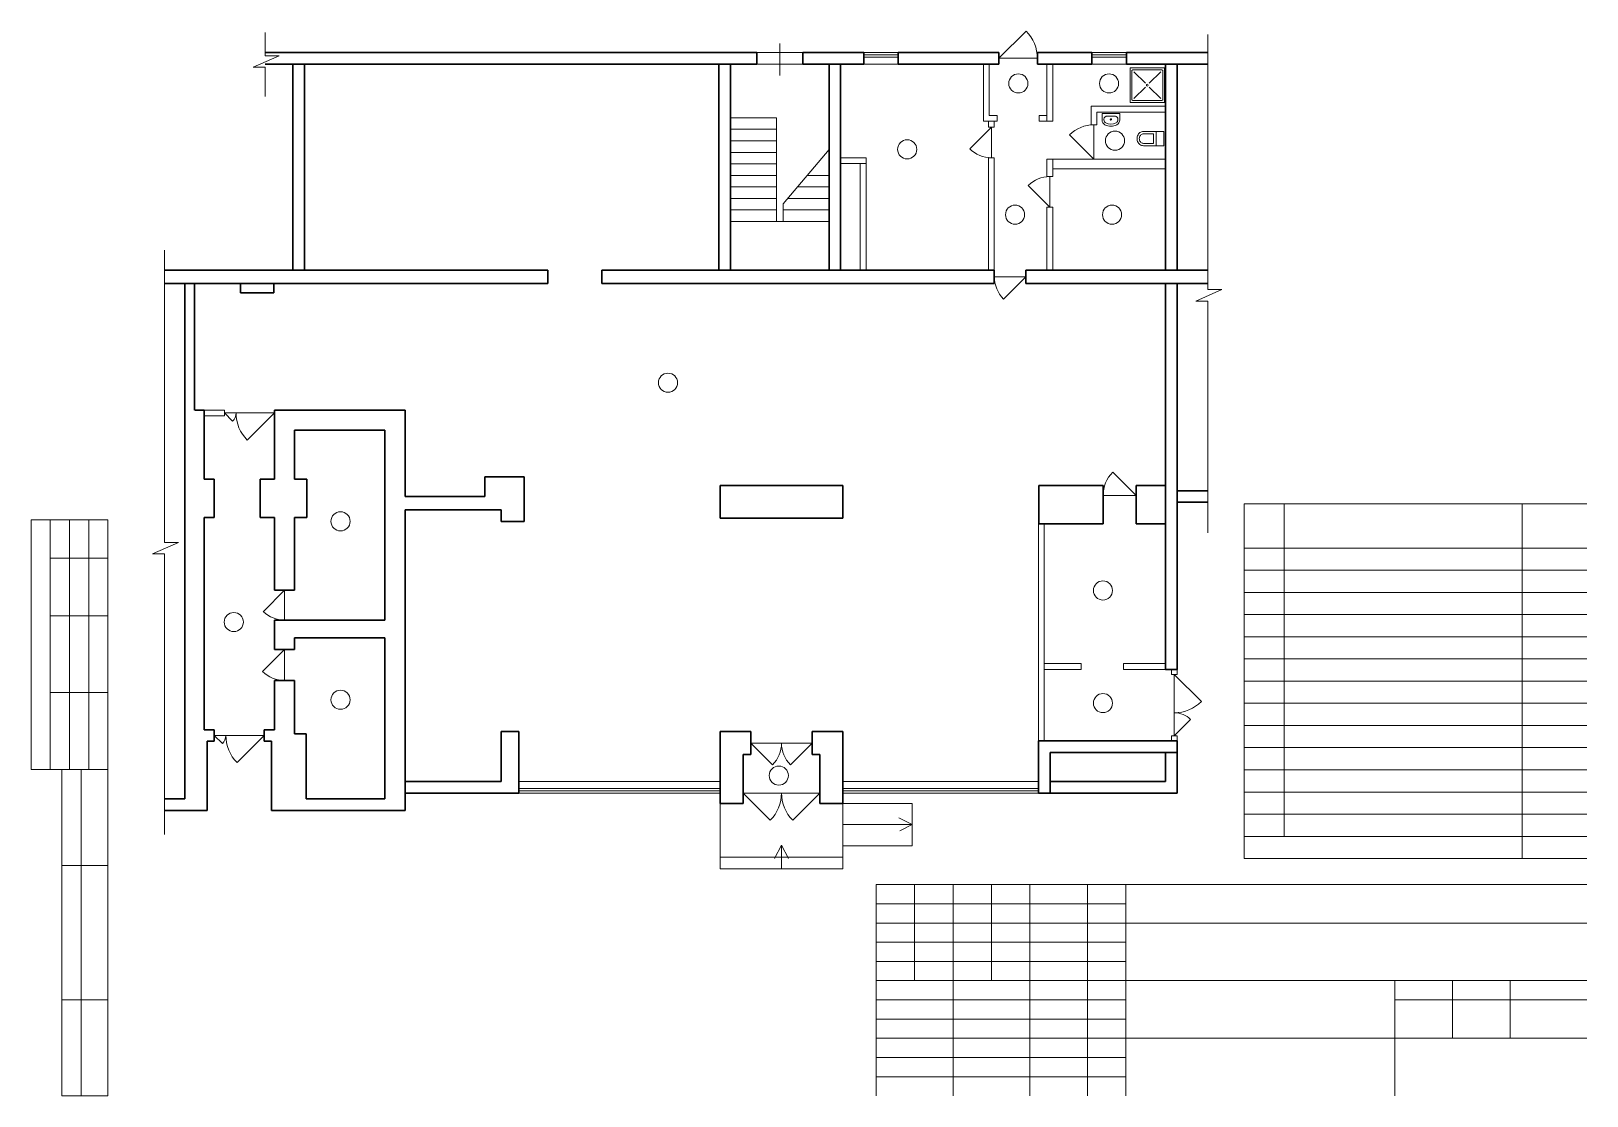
# Model space of a CAD drawing. Header units: metres. Extents: x 0 to 40.5, y 0.5 to 28.2.
import ezdxf

# ---------------------------------------------------------------- set-up
doc = ezdxf.new("R2010")
doc.units = ezdxf.units.M
doc.header["$MEASUREMENT"] = 0
for name, color, linetype, lineweight in [('Level 4', 7, 'Continuous', 0), ('Level 50', 7, 'Continuous', 0), ('Level 63', 7, 'Continuous', 0)]:
    doc.layers.add(name, color=color, linetype=linetype, lineweight=lineweight)

# ---------------------------------------------------------------- blocks, each defined once
blk = doc.blocks.new('SINK10')
at = {"layer": 'Level 4', "color": 7, "linetype": 'Continuous', "lineweight": 0}
for p, q in [((-23, 0), (-23, -16.8)), ((23, 0), (-23, 0)), ((23, 0), (23, -16.8)), ((-17.9, -12.3), (-18, -13.4)), ((-18, -13.4), (-18, -16.8)), ((-17.5, -11.2), (-17.9, -12.3)), ((-16.8, -10.1), (-17.5, -11.2)), ((-15.9, -9.2), (-16.8, -10.1)), ((-14.8, -8.3), (-15.9, -9.2)), ((-13.6, -7.7), (-14.8, -8.3)), ((-12.2, -7.2), (-13.6, -7.7)), ((-10.7, -6.9), (-12.2, -7.2)), ((-9.1, -6.8), (-10.7, -6.9)), ((-9.1, -6.8), (-9.1, -6.8)), ((9.1, -6.8), (-9.1, -6.8)), ((9.1, -6.8), (9.1, -6.8)), ((10.7, -6.9), (9.1, -6.8)), ((12.2, -7.2), (10.7, -6.9)), ((13.6, -7.7), (12.2, -7.2)), ((14.8, -8.3), (13.6, -7.7)), ((15.9, -9.2), (14.8, -8.3)), ((16.8, -10.1), (15.9, -9.2)), ((17.5, -11.2), (16.8, -10.1)), ((17.9, -12.3), (17.5, -11.2)), ((18, -13.4), (17.9, -12.3)), ((18, -13.4), (18, -16.8))]:
    blk.add_line(p, q, dxfattribs=at)
for centre, radius, start, end in [((-9.1, -16.8), 13.9, 180, 241.5254), ((-9.1, -16.8), 8.89, 180, 241.5254), ((0, 0), 33, 241.5254, 298.4746), ((0, 0), 28, 241.5254, 298.4746), ((0, -15.2), 1.75, 0, 360), ((9.1, -16.8), 8.89, 298.4746, 360), ((9.1, -16.8), 13.9, 298.4746, 360)]:
    blk.add_arc(centre, radius, start, end, dxfattribs=at)
blk = doc.blocks.new('DUSH2')
at = {"layer": 'Level 4', "color": 7, "linetype": 'Continuous', "lineweight": 0}
for p, q in [((90, 90), (0, 90)), ((0, 90), (0, 0)), ((7, 85), (5, 83)), ((5, 83), (5, 7)), ((83, 85), (7, 85)), ((85, 83), (83, 85)), ((85, 7), (85, 83)), ((90, 0), (90, 90)), ((10, 80), (40, 50)), ((80, 80), (50, 50)), ((0, 0), (90, 0)), ((5, 7), (7, 5)), ((7, 5), (83, 5)), ((10, 10), (40, 40)), ((80, 10), (50, 40)), ((83, 5), (85, 7))]:
    blk.add_line(p, q, dxfattribs=at)
blk.add_arc((45, 45), 2.5, 0, 360, dxfattribs=at)
blk = doc.blocks.new('SHIT2')
at = {"layer": 'Level 4', "color": 7, "linetype": 'Continuous', "lineweight": 0}
for p, q in [((-18.5017, -53), (-18.5017, 0)), ((18.5017, 0), (-18.5017, 0)), ((18.5017, -53), (18.5017, 0)), ((18.5017, -20), (-18.5017, -20)), ((-12.4997, -27.5), (-12.4997, -53)), ((12.5014, -27.5), (-12.4997, -27.5)), ((12.5014, -53), (12.5014, -27.5))]:
    blk.add_line(p, q, dxfattribs=at)
at = {"layer": 'Level 4', "color": 7, "linetype": 'Continuous', "lineweight": 0, "flags": 128}
for points in [[(-18.5017, -53), (-18.308, -55.5017), (-17.7315, -57.9438), (-16.7859, -60.268), (-15.4938, -62.419), (-13.8859, -64.3454), (-12.0007, -66.0014)], [(-12.4997, -53), (-12.3239, -54.8901), (-11.8026, -56.7154), (-10.9537, -58.4132), (-9.8062, -59.9254), (-8.3995, -61.2)], [(-12.0001, -66.0006), (-9.8473, -67.4084), (-7.5316, -68.5283), (-5.0913, -69.3417), (-2.5668, -69.8352), (0.0002, -70.0007), (2.5671, -69.8354), (5.0917, -69.342), (7.532, -68.5288), (9.8478, -67.409), (12.0007, -66.0014)], [(-8.3995, -61.2), (-6.4969, -62.4009), (-4.4265, -63.2816), (-2.2418, -63.8193), (0.0008, -64), (2.2435, -63.8193), (4.4282, -63.2816), (6.4986, -62.4009), (8.4012, -61.2)], [(8.4012, -61.2), (9.8079, -59.9254), (10.9554, -58.4132), (11.8043, -56.7154), (12.3256, -54.8901), (12.5014, -53)], [(12.0007, -66.0014), (13.8859, -64.3454), (15.4938, -62.419), (16.7859, -60.268), (17.7315, -57.9438), (18.308, -55.5017), (18.5017, -53)]]:
    blk.add_lwpolyline(points, dxfattribs=at)
blk = doc.blocks.new('*U5')
at = {"color": 7, "linetype": 'Continuous', "lineweight": 0}
blk.add_line((-0.34, -0.15), (-0.027, -0.15), dxfattribs=at)
at = {"color": 7, "linetype": 'Continuous', "lineweight": 0, "flags": 128}
blk.add_lwpolyline([(-0.027, 0.15), (0.34, 0.15), (-0.34, -0.15)], dxfattribs=at)

msp = doc.modelspace()

# ---------------------------------------------------------------- linework, layer by layer
at = {"color": 7, "linetype": 'Continuous', "lineweight": 0}
for p, q in [((6.094, 28.184), (6.094, 27.579)), ((25.194, 27.514), (25.901, 28.221)), ((30.633, 21.493), (30.633, 28.136)), ((21.674, 27.604), (22.574, 27.604)), ((21.674, 27.544), (22.574, 27.544)), ((27.614, 27.604), (28.514, 27.604)), ((27.614, 27.544), (28.514, 27.544)), ((6.094, 27.278), (6.094, 26.517)), ((25.194, 27.514), (26.194, 27.514)), ((18.204, 25.964), (19.404, 25.964)), ((19.404, 23.264), (19.404, 25.964)), ((18.204, 25.664), (19.404, 25.664)), ((24.999, 25.724), (24.433, 25.158)), ((24.999, 24.924), (24.999, 25.724)), ((27.669, 24.884), (27.032, 25.52)), ((27.669, 25.784), (27.669, 24.884)), ((18.204, 25.364), (19.404, 25.364)), ((19.574, 23.721), (20.774, 25.136)), ((18.204, 25.064), (19.404, 25.064)), ((18.204, 24.764), (19.404, 24.764)), ((18.204, 24.464), (19.404, 24.464)), ((20.204, 24.464), (20.774, 24.464)), ((26.519, 24.434), (26.519, 23.634)), ((18.204, 24.164), (19.404, 24.164)), ((19.949, 24.164), (20.774, 24.164)), ((26.519, 23.634), (25.953, 24.199)), ((18.204, 23.864), (19.404, 23.864)), ((18.204, 23.564), (19.404, 23.564)), ((19.574, 23.721), (19.574, 23.264)), ((19.574, 23.564), (20.774, 23.564)), ((19.695, 23.864), (20.774, 23.864)), ((18.204, 23.264), (20.774, 23.264)), ((3.472, 22.518), (3.472, 14.91)), ((25.074, 21.824), (25.894, 21.824)), ((25.894, 21.824), (25.314, 21.244)), ((30.633, 15.159), (30.633, 21.192)), ((5.034, 18.279), (6.334, 18.279)), ((5.034, 18.279), (5.246, 18.066)), ((6.334, 18.279), (5.627, 17.572)), ((28.764, 16.128), (28.156, 16.736)), ((28.764, 16.128), (27.904, 16.128)), ((3.472, 14.609), (3.472, 7.301)), ((31.582, 14.186), (40.5, 14.186)), ((6.596, 13.664), (6.045, 13.112)), ((6.596, 13.664), (6.596, 12.884)), ((31.582, 13.608), (40.5, 13.608)), ((31.582, 13.031), (40.5, 13.031)), ((31.582, 12.453), (40.5, 12.453)), ((6.596, 12.124), (6.023, 11.551)), ((6.596, 12.124), (6.596, 11.314)), ((31.582, 11.876), (40.5, 11.876)), ((29.759, 11.474), (29.759, 9.874)), ((29.759, 11.474), (30.466, 10.767)), ((31.582, 11.298), (40.5, 11.298)), ((31.582, 10.721), (40.5, 10.721)), ((29.759, 9.874), (30.183, 10.298)), ((31.582, 10.143), (40.5, 10.143)), ((4.769, 9.884), (6.069, 9.884)), ((4.769, 9.884), (4.981, 9.671)), ((6.069, 9.884), (5.362, 9.177)), ((18.734, 9.684), (20.334, 9.684)), ((18.734, 9.684), (19.299, 9.118)), ((20.334, 9.684), (19.768, 9.118)), ((31.582, 9.566), (40.5, 9.566)), ((31.582, 8.988), (40.5, 8.988)), ((12.694, 8.504), (17.934, 8.504)), ((12.694, 8.444), (17.934, 8.444)), ((17.934, 8.114), (17.934, 6.414)), ((20.534, 8.384), (18.534, 8.384)), ((18.534, 8.384), (19.241, 7.677)), ((20.534, 8.384), (19.827, 7.677)), ((21.134, 8.504), (26.224, 8.504)), ((21.134, 8.444), (26.224, 8.444)), ((21.134, 8.114), (21.134, 6.414)), ((21.134, 8.114), (22.934, 8.114)), ((22.934, 8.114), (22.934, 7.014)), ((31.582, 8.411), (40.5, 8.411)), ((22.934, 7.564), (22.585, 7.742)), ((31.582, 7.833), (40.5, 7.833)), ((22.934, 7.564), (21.134, 7.564)), ((22.934, 7.564), (22.612, 7.4)), ((19.534, 7.028), (19.355, 6.679)), ((19.534, 6.414), (19.534, 7.028)), ((19.534, 7.028), (19.712, 6.677)), ((21.134, 7.014), (22.934, 7.014)), ((31.582, 7.256), (40.5, 7.256)), ((17.934, 6.714), (21.134, 6.714)), ((17.934, 6.414), (21.134, 6.414))]:
    msp.add_line(p, q, dxfattribs=at)
at = {"color": 7, "linetype": 'Continuous', "lineweight": 30}
for p, q in [((6.094, 27.664), (18.889, 27.664)), ((18.889, 27.364), (18.889, 27.664)), ((20.089, 27.364), (20.089, 27.664)), ((20.089, 27.664), (21.674, 27.664)), ((21.674, 27.364), (21.674, 27.664)), ((22.574, 27.664), (25.194, 27.664)), ((22.574, 27.364), (22.574, 27.664)), ((25.194, 27.364), (25.194, 27.664)), ((26.194, 27.364), (26.194, 27.664)), ((26.194, 27.664), (27.614, 27.664)), ((27.614, 27.364), (27.614, 27.664)), ((28.514, 27.364), (28.514, 27.664)), ((28.514, 27.664), (30.633, 27.664)), ((6.094, 27.364), (18.889, 27.364)), ((6.814, 21.994), (6.814, 27.364)), ((7.114, 21.994), (7.114, 27.364)), ((17.904, 21.994), (17.904, 27.364)), ((18.204, 21.994), (18.204, 27.364)), ((20.089, 27.364), (21.674, 27.364)), ((20.774, 27.364), (20.774, 21.994)), ((21.074, 27.364), (21.074, 21.994)), ((22.574, 27.364), (25.194, 27.364)), ((26.194, 27.364), (27.614, 27.364)), ((28.514, 27.364), (30.633, 27.364)), ((29.534, 27.364), (29.534, 21.994)), ((29.834, 27.364), (29.834, 21.994)), ((3.472, 21.994), (13.454, 21.994)), ((13.454, 21.994), (13.454, 21.654)), ((14.854, 21.994), (25.074, 21.994)), ((14.854, 21.994), (14.854, 21.654)), ((25.074, 21.994), (25.074, 21.654)), ((25.894, 21.994), (25.894, 21.654)), ((25.894, 21.994), (30.633, 21.994)), ((3.472, 21.654), (13.454, 21.654)), ((4.004, 21.654), (4.004, 8.234)), ((4.254, 21.654), (4.254, 18.354)), ((5.454, 21.654), (5.454, 21.404)), ((6.314, 21.654), (6.314, 21.404)), ((14.854, 21.654), (25.074, 21.654)), ((25.894, 21.654), (30.633, 21.654)), ((29.534, 21.656), (29.534, 11.604)), ((29.834, 21.654), (29.834, 11.604)), ((5.454, 21.404), (6.314, 21.404)), ((4.504, 18.354), (4.263, 18.354)), ((4.504, 18.354), (4.504, 16.554)), ((6.334, 18.354), (9.734, 18.354)), ((6.334, 18.354), (6.334, 16.554)), ((9.734, 18.354), (9.734, 16.104)), ((6.859, 17.834), (6.859, 16.554)), ((6.859, 17.834), (9.209, 17.834)), ((9.209, 17.834), (9.209, 12.884)), ((11.814, 16.614), (12.834, 16.614)), ((11.814, 16.614), (11.814, 16.104)), ((12.834, 16.614), (12.834, 15.454)), ((4.504, 16.554), (4.764, 16.554)), ((4.764, 15.554), (4.764, 16.554)), ((5.964, 16.554), (6.334, 16.554)), ((5.964, 15.554), (5.964, 16.554)), ((6.859, 16.554), (7.179, 16.554)), ((7.179, 16.554), (7.179, 15.554)), ((17.934, 16.394), (17.934, 15.544)), ((21.134, 16.394), (17.934, 16.394)), ((21.134, 16.394), (21.134, 15.544)), ((26.234, 16.394), (27.904, 16.394)), ((26.234, 16.394), (26.234, 15.394)), ((27.904, 16.394), (27.904, 15.394)), ((28.764, 16.394), (28.764, 15.394)), ((28.764, 16.394), (29.534, 16.394)), ((29.834, 16.254), (30.633, 16.254)), ((9.734, 16.104), (11.814, 16.104)), ((29.834, 15.954), (30.633, 15.954)), ((4.504, 15.554), (4.764, 15.554)), ((4.504, 15.554), (4.504, 10.034)), ((5.964, 15.554), (6.334, 15.554)), ((6.334, 15.554), (6.334, 13.664)), ((6.859, 15.554), (6.859, 13.664)), ((6.859, 15.554), (7.179, 15.554)), ((9.734, 15.754), (12.234, 15.754)), ((9.734, 15.754), (9.734, 7.934)), ((12.234, 15.754), (12.234, 15.454)), ((12.234, 15.454), (12.834, 15.454)), ((21.134, 15.544), (17.934, 15.544)), ((26.234, 15.394), (27.904, 15.394)), ((28.764, 15.394), (29.534, 15.394)), ((6.334, 13.664), (6.859, 13.664)), ((6.334, 12.884), (9.209, 12.884)), ((6.334, 12.884), (6.334, 12.124)), ((6.859, 12.424), (9.209, 12.424)), ((6.859, 12.424), (6.859, 12.124)), ((9.209, 12.424), (9.209, 8.234)), ((6.334, 12.124), (6.859, 12.124)), ((29.534, 11.604), (29.834, 11.604)), ((6.334, 11.314), (6.859, 11.314)), ((6.334, 11.314), (6.334, 10.034)), ((6.859, 11.314), (6.859, 9.924)), ((4.504, 10.034), (4.764, 10.034)), ((4.579, 9.734), (4.764, 9.734)), ((4.579, 9.734), (4.579, 7.934)), ((4.764, 10.034), (4.764, 9.734)), ((6.069, 10.034), (6.334, 10.034)), ((6.069, 9.734), (6.069, 10.034)), ((6.069, 9.734), (6.259, 9.734)), ((6.259, 9.734), (6.259, 7.934)), ((6.859, 9.924), (7.159, 9.924)), ((7.159, 9.924), (7.159, 8.234)), ((12.234, 9.984), (12.694, 9.984)), ((12.234, 9.984), (12.234, 8.684)), ((12.694, 9.984), (12.694, 8.384)), ((17.934, 9.984), (18.734, 9.984)), ((17.934, 9.984), (17.934, 8.114)), ((18.734, 9.384), (18.734, 9.984)), ((20.334, 9.384), (20.334, 9.984)), ((20.334, 9.984), (21.134, 9.984)), ((21.134, 9.984), (21.134, 8.114)), ((26.224, 9.744), (29.834, 9.744)), ((26.224, 9.744), (26.224, 8.384)), ((29.834, 9.744), (29.834, 8.384)), ((18.534, 9.384), (18.534, 8.114)), ((18.534, 9.384), (18.734, 9.384)), ((20.334, 9.384), (20.534, 9.384)), ((20.534, 9.384), (20.534, 8.114)), ((26.524, 9.444), (29.834, 9.444)), ((26.524, 9.444), (26.524, 8.384)), ((29.534, 9.444), (29.534, 8.684)), ((9.734, 8.684), (12.234, 8.684)), ((26.524, 8.684), (29.534, 8.684)), ((3.472, 8.234), (4.004, 8.234)), ((7.159, 8.234), (9.209, 8.234)), ((9.734, 8.384), (12.694, 8.384)), ((17.934, 8.114), (18.534, 8.114)), ((20.534, 8.114), (21.134, 8.114)), ((26.224, 8.384), (29.834, 8.384)), ((3.472, 7.934), (4.579, 7.934)), ((6.259, 7.934), (9.734, 7.934))]:
    msp.add_line(p, q, dxfattribs=at)
at = {"color": 7, "linetype": 'Continuous', "lineweight": 13}
for p, q in [((18.889, 27.664), (20.089, 27.664)), ((19.489, 27.899), (19.489, 27.061)), ((21.674, 27.664), (22.574, 27.664)), ((27.614, 27.664), (28.514, 27.664)), ((20.089, 27.364), (18.889, 27.364)), ((22.574, 27.364), (21.674, 27.364)), ((24.794, 27.364), (24.794, 25.874)), ((24.944, 27.364), (24.944, 26.024)), ((26.444, 27.364), (26.444, 25.874)), ((26.594, 27.364), (26.594, 25.874)), ((28.514, 27.364), (27.614, 27.364)), ((24.944, 26.024), (25.144, 26.024)), ((25.144, 26.024), (25.144, 25.874)), ((26.244, 26.024), (26.444, 26.024)), ((26.244, 26.024), (26.244, 25.874)), ((27.594, 26.264), (29.534, 26.264)), ((27.594, 26.264), (27.594, 25.784)), ((27.744, 26.114), (29.534, 26.114)), ((27.744, 26.114), (27.744, 25.784)), ((24.794, 25.874), (25.144, 25.874)), ((24.924, 25.874), (24.924, 25.724)), ((24.924, 25.724), (25.074, 25.724)), ((25.074, 25.874), (25.074, 25.724)), ((26.244, 25.874), (26.594, 25.874)), ((27.594, 25.784), (27.744, 25.784)), ((21.074, 24.924), (21.734, 24.924)), ((21.074, 24.774), (21.734, 24.774)), ((21.584, 24.774), (21.584, 21.994)), ((21.734, 24.924), (21.734, 21.994)), ((24.924, 24.924), (24.924, 21.994)), ((24.924, 24.924), (25.074, 24.924)), ((25.074, 24.924), (25.074, 21.994)), ((26.444, 24.884), (29.534, 24.884)), ((26.444, 24.884), (26.444, 24.434)), ((26.594, 24.884), (26.594, 24.434)), ((26.444, 24.434), (26.594, 24.434)), ((26.594, 24.634), (29.534, 24.634)), ((26.444, 23.634), (26.594, 23.634)), ((26.444, 23.634), (26.444, 21.994)), ((26.594, 23.634), (26.594, 21.994)), ((5.034, 18.354), (4.504, 18.354)), ((5.034, 18.354), (5.034, 18.204)), ((5.034, 18.204), (4.504, 18.204)), ((31.582, 15.918), (40.5, 15.918)), ((31.582, 15.918), (31.582, 6.678)), ((32.62, 15.918), (32.62, 7.256)), ((38.811, 15.918), (38.811, 6.678)), ((26.224, 15.394), (26.224, 9.744)), ((26.374, 15.394), (26.374, 9.744)), ((31.582, 14.763), (40.5, 14.763)), ((26.374, 11.754), (27.334, 11.754)), ((27.334, 11.754), (27.334, 11.604)), ((28.434, 11.754), (28.434, 11.604)), ((28.434, 11.754), (29.534, 11.754)), ((26.374, 11.604), (27.334, 11.604)), ((28.434, 11.604), (29.534, 11.604)), ((29.684, 11.604), (29.684, 11.474)), ((29.684, 11.474), (29.834, 11.474)), ((29.834, 11.604), (29.834, 11.474)), ((29.684, 9.874), (29.834, 9.874)), ((29.684, 9.874), (29.684, 9.744)), ((29.834, 9.874), (29.834, 9.744)), ((12.694, 8.684), (17.934, 8.684)), ((21.134, 8.684), (26.224, 8.684)), ((12.694, 8.384), (17.934, 8.384)), ((21.134, 8.384), (26.224, 8.384)), ((31.582, 6.678), (40.5, 6.678))]:
    msp.add_line(p, q, dxfattribs=at)
at = {"color": 7, "linetype": 'Continuous', "lineweight": 0}
for centre in [(25.7, 26.859), (28.061, 26.859), (28.216, 25.368), (22.807, 25.142), (25.614, 23.442), (28.139, 23.442), (16.579, 19.067), (8.055, 15.458), (27.902, 13.659), (5.276, 12.836), (8.055, 10.813), (27.902, 10.726), (19.464, 8.839)]:
    msp.add_circle(centre, 0.249, dxfattribs=at)
for centre, radius, start, end in [((25.194, 27.514), 1, 0, 45), ((27.669, 24.884), 0.9, 90, 135), ((24.999, 25.724), 0.8, 225, 270), ((26.519, 23.634), 0.8, 90, 135), ((25.894, 21.824), 0.82, 180, 225), ((5.034, 18.279), 0.3, 315, 0), ((6.334, 18.279), 1, 180, 225), ((28.764, 16.128), 0.86, 135, 180), ((6.596, 13.664), 0.78, 225, 270), ((6.596, 12.124), 0.81, 225, 270), ((29.759, 11.474), 1, 270, 315), ((29.759, 9.874), 0.6, 45, 90), ((4.769, 9.884), 0.3, 315, 0), ((6.069, 9.884), 1, 180, 225), ((18.734, 9.684), 0.8, 315, 0), ((20.334, 9.684), 0.8, 180, 225), ((18.534, 8.384), 1, 315, 0), ((20.534, 8.384), 1, 180, 225)]:
    msp.add_arc(centre, radius, start, end, dxfattribs=at)
at = {"layer": 'Level 50', "color": 7, "linetype": 'Continuous', "lineweight": 13}
msp.add_line((2, 15.5), (2, 0.5), dxfattribs=at)
at = {"layer": 'Level 63', "color": 7, "linetype": 'Continuous', "lineweight": 13}
for p, q in [((0, 15.5), (2, 15.5)), ((0, 15.5), (0, 9)), ((0.5, 15.5), (0.5, 9)), ((1, 15.5), (1, 9)), ((1.5, 15.5), (1.5, 9)), ((0.5, 14.5), (2, 14.5)), ((0.5, 13), (2, 13)), ((0.5, 11), (2, 11)), ((0, 9), (2, 9)), ((0.8, 9), (2, 9)), ((1.3, 0.5), (1.3, 9)), ((0.8, 6.5), (2, 6.5)), ((22, 6), (40.5, 6)), ((22, 6), (22, 0.5)), ((23, 6), (23, 3.5)), ((24, 6), (24, 0.5)), ((25, 6), (25, 3.5)), ((26, 6), (26, 0.5)), ((27.5, 6), (27.5, 0.5)), ((28.5, 6), (28.5, 0.5)), ((28.5, 5), (40.5, 5)), ((22, 4), (28.5, 4)), ((22, 3.5), (28.5, 3.5)), ((28.5, 3.5), (40.5, 3.5)), ((0.8, 3), (2, 3)), ((35.5, 3), (40.5, 3)), ((28.5, 2), (40.5, 2))]:
    msp.add_line(p, q, dxfattribs=at)
at = {"layer": 'Level 63', "color": 7, "linetype": 'Continuous', "lineweight": 0}
for p, q in [((22, 5.5), (28.5, 5.5)), ((22, 5), (28.5, 5)), ((22, 4.5), (28.5, 4.5)), ((22, 3), (28.5, 3)), ((22, 2.5), (28.5, 2.5)), ((22, 2), (28.5, 2)), ((22, 1.5), (28.5, 1.5)), ((22, 1), (28.5, 1))]:
    msp.add_line(p, q, dxfattribs=at)
at = {"layer": 'Level 63', "color": 7, "linetype": 'Continuous', "lineweight": 13, "flags": 128}
for points in [[(2, 0.5), (0.8, 0.5), (0.8, 9)], [(35.5, 3.5), (35.5, 0.5)], [(37, 3.5), (37, 2)], [(38.5, 3.5), (38.5, 2)]]:
    msp.add_lwpolyline(points, dxfattribs=at)

# ---------------------------------------------------------------- block references
at = {"color": 7, "linetype": 'Continuous', "lineweight": 0}
for p in [(6.121, 27.428), (30.661, 21.342), (3.499, 14.759)]:
    msp.add_blockref('*U5', p, dxfattribs=at)
at = {"layer": 'Level 4', "color": 7, "linetype": 'Continuous', "lineweight": 0, "xscale": 0.01, "yscale": 0.01, "zscale": 0.01}
for name, p in [('DUSH2', (28.607, 26.363)), ('SINK10', (28.109, 26.075))]:
    msp.add_blockref(name, p, dxfattribs=at)
at = {"layer": 'Level 4', "color": 7, "linetype": 'Continuous', "lineweight": 0, "xscale": 0.01, "yscale": 0.01, "zscale": 0.01, "rotation": 270}
msp.add_blockref('SHIT2', (29.489, 25.423), dxfattribs=at)

doc.saveas('drawing.dxf')
